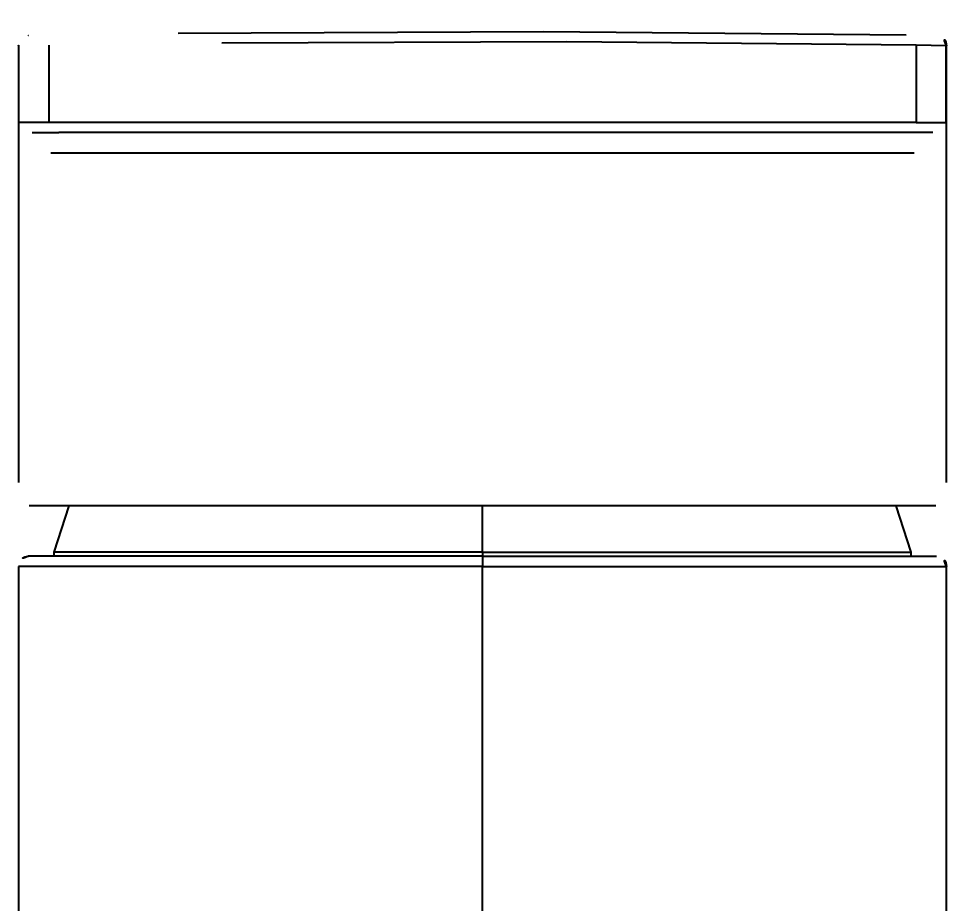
# Model space of a CAD drawing. Extents: x 2937 to 16296674686, y -37409617162 to -250.
# Drawn here: x 16296674139.61 to 16296674185.61, y -37409616766.72 to -37409616722.86 of the extents above; entities that cross this region are included whole.
import ezdxf

# ---------------------------------------------------------------- set-up
doc = ezdxf.new("R2010")
doc.units = 0
doc.header["$LTSCALE"] = 10
doc.header["$MEASUREMENT"] = 0
doc.header["$PDMODE"] = 3
doc.header["$PDSIZE"] = -10
doc.layers.get('0').update_dxf_attribs({"linetype": 'CONTINUOUS'})
doc.layers.get('DEFPOINTS').update_dxf_attribs({"linetype": 'CONTINUOUS'})
doc.layers.add('1', color=7, linetype='CONTINUOUS')
doc.styles.add('Daelim Dimension', font='NanumGothic_1.ttf')
doc.dimstyles.new('DEFAULT', dxfattribs={"dimscale": 2, "dimtxt": 4, "dimasz": 4, "dimexe": 0, "dimexo": 2, "dimgap": 1, "dimtad": 1, "dimdec": 1, "dimzin": 9, "dimdsep": 46, "dimtxsty": 'Daelim Dimension', "dimcen": 0.5, "dimclrd": 5, "dimclre": 5, "dimclrt": 7, "dimadec": 1, "dimazin": 0, "dimtfac": 1, "dimtdec": 1, "dimtix": 1, "dimtmove": 0, "dimatfit": 3, "dimfxl": 1, "dimtolj": 1, "dimtzin": 1, "dimlwd": 9, "dimlwe": 9, "dimarcsym": 0})

# ---------------------------------------------------------------- blocks, each defined once
blk = doc.blocks.new('*D22')
at = {"color": 5, "lineweight": 9, "ltscale": 0.5, "transparency": 16777216}
for p, q in [((16296674139.60673, -37409616720.191338), (16296674139.60673, -37409616714.843697)), ((16296674177.60664, -37409616714.843697), (16296674147.60673, -37409616714.843697)), ((16296674185.60664, -37409616720.200974), (16296674185.60664, -37409616714.843697))]:
    blk.add_line(p, q, dxfattribs=at)
at = {"color": 5, "ltscale": 0.5, "transparency": 16777216}
for points in [[(16296674147.60673, -37409616713.510368), (16296674147.60673, -37409616716.17704), (16296674139.60673, -37409616714.843697)], [(16296674177.60664, -37409616713.510368), (16296674177.60664, -37409616716.17704), (16296674185.60664, -37409616714.843697)]]:
    blk.add_solid(points, dxfattribs=at)
at = {"layer": 'DEFPOINTS', "color": 0, "ltscale": 0.5, "transparency": 16777216}
for p in [(16296674139.60673, -37409616714.843697), (16296674139.60673, -37409616724.191338), (16296674185.60664, -37409616724.200974)]:
    blk.add_point(p, dxfattribs=at)
at = {"color": 7, "ltscale": 0.5, "transparency": 16777216, "insert": (16296674162.606689, -37409616708.488907), "char_height": 8, "attachment_point": 5, "style": 'Daelim Dimension'}
blk.add_mtext('\\A1;46', dxfattribs=at)

msp = doc.modelspace()

# ---------------------------------------------------------------- linework, layer by layer
at = {"layer": '1', "color": 7, "linetype": 'Continuous'}
for p, q in [((16296674140.11787, -37409616723.700829), (16296674140.109921, -37409616723.700958)), ((16296674139.62661, -37409616724.200958), (16296674139.60664, -37409616724.200958)), ((16296674139.60664, -37409616724.200958), (16296674139.60664, -37409616745.855766)), ((16296674141.111271, -37409616724.176338), (16296674141.111271, -37409616728.009621)), ((16296674185.58666, -37409616724.200752), (16296674184.101999, -37409616724.176338)), ((16296674184.101999, -37409616724.176338), (16296674184.101999, -37409616728.009621)), ((16296674185.58666, -37409616727.982964), (16296674185.586651, -37409616724.200974)), ((16296674185.60664, -37409616745.855766), (16296674185.60664, -37409616724.201088)), ((16296674141.111271, -37409616728.009621), (16296674139.626751, -37409616728.009621)), ((16296674184.101999, -37409616728.009621), (16296674141.111271, -37409616728.009621)), ((16296674184.101999, -37409616728.009621), (16296674185.586451, -37409616728.009621)), ((16296674140.28216, -37409616728.509621), (16296674141.61104, -37409616728.509621)), ((16296674183.602221, -37409616728.509621), (16296674141.61105, -37409616728.509621)), ((16296674184.93111, -37409616728.509621), (16296674183.60224, -37409616728.509621)), ((16296674141.212351, -37409616729.509621), (16296674184.000931, -37409616729.509621)), ((16296674185.087999, -37409616747.009621), (16296674140.125271, -37409616747.009621)), ((16296674142.10203, -37409616747.00956), (16296674141.35664, -37409616749.309624)), ((16296674162.60664, -37409616749.309624), (16296674162.60664, -37409616747.00956)), ((16296674183.85664, -37409616749.309624), (16296674183.11125, -37409616747.00956)), ((16296674162.60664, -37409616749.309624), (16296674141.35664, -37409616749.309624)), ((16296674141.35664, -37409616749.309624), (16296674141.35664, -37409616749.509621)), ((16296674162.60664, -37409616749.309624), (16296674183.85664, -37409616749.309624)), ((16296674162.60664, -37409616749.309624), (16296674162.60664, -37409616749.509621)), ((16296674183.85664, -37409616749.509621), (16296674183.85664, -37409616749.309624)), ((16296674162.60664, -37409616749.509621), (16296674140.10664, -37409616749.509621)), ((16296674162.60664, -37409616749.509621), (16296674162.60664, -37409616750.009621)), ((16296674162.60664, -37409616749.509621), (16296674185.10664, -37409616749.509621)), ((16296674162.60664, -37409616750.009621), (16296674139.60664, -37409616750.009621)), ((16296674139.60664, -37409616750.009621), (16296674139.60664, -37409616881.509621)), ((16296674162.60664, -37409616778.509537), (16296674162.60664, -37409616750.009621)), ((16296674162.60664, -37409616750.009621), (16296674185.60664, -37409616750.009621)), ((16296674185.60664, -37409616881.509621), (16296674185.60664, -37409616750.009621))]:
    msp.add_line(p, q, dxfattribs=at)
for points in [[(16296674183.61005, -37409616723.676399, 0), (16296674183.27944, -37409616723.671204, 0), (16296674182.43799, -37409616723.65831, 0), (16296674181.106279, -37409616723.639008, 0), (16296674179.31777, -37409616723.615196, 0), (16296674177.116961, -37409616723.589218, 0), (16296674173.702921, -37409616723.556168, 0), (16296674169.818661, -37409616723.529289, 0), (16296674165.63455, -37409616723.513077, 0), (16296674162.340839, -37409616723.509651, 0), (16296674159.04895, -37409616723.514397, 0), (16296674155.84263, -37409616723.526917, 0), (16296674152.80233, -37409616723.545967, 0), (16296674150.011181, -37409616723.569603, 0), (16296674147.517691, -37409616723.595703, 0), (16296674145.43692, -37409616723.621071, 0), (16296674143.8939, -37409616723.642014, 0), (16296674142.84693, -37409616723.657227, 0), (16296674142.18189, -37409616723.667343, 0), (16296674141.798149, -37409616723.673317, 0), (16296674141.60323, -37409616723.676399, 0)], [(16296674140.11418, -37409616723.700897, 0), (16296674139.946369, -37409616723.729881, 0), (16296674139.768169, -37409616723.835007, 0), (16296674139.606979, -37409616724.20549, 0)], [(16296674139.62661, -37409616724.200752, 0), (16296674139.767879, -37409616723.852417, 0), (16296674140.02981, -37409616723.710136, 0)], [(16296674141.514799, -37409616723.685722, 0), (16296674141.009899, -37409616723.693848, 0), (16296674140.68321, -37409616723.699211, 0), (16296674140.35651, -37409616723.704659, 0), (16296674140.02976, -37409616723.71019, 0)], [(16296674141.60323, -37409616723.676399, 0), (16296674140.611, -37409616723.692543, 0), (16296674140.11787, -37409616723.700829, 0)], [(16296674141.111271, -37409616724.176338, 0), (16296674141.24992, -37409616723.830727, 0), (16296674141.51486, -37409616723.685707, 0)], [(16296674184.101999, -37409616724.176338, 0), (16296674183.749241, -37409616724.170776, 0), (16296674182.844, -37409616724.157333, 0), (16296674181.40967, -37409616724.136978, 0), (16296674179.48007, -37409616724.111687, 0), (16296674177.105391, -37409616724.085373, 0), (16296674174.35076, -37409616724.059692, 0), (16296674170.717779, -37409616724.033493, 0), (16296674166.78986, -37409616724.015968, 0), (16296674162.70854, -37409616724.009712, 0), (16296674158.624439, -37409616724.015373, 0), (16296674155.45447, -37409616724.028267, 0), (16296674152.45018, -37409616724.046982, 0), (16296674149.68334, -37409616724.069359, 0), (16296674147.217739, -37409616724.094017, 0), (16296674145.111271, -37409616724.119972, 0), (16296674143.44153, -37409616724.143517, 0), (16296674142.201481, -37409616724.160927, 0), (16296674141.4191, -37409616724.171928, 0), (16296674141.111271, -37409616724.176338, 0)], [(16296674141.51486, -37409616723.685707, 0), (16296674141.56485, -37409616723.67849, 0), (16296674141.60323, -37409616723.676399, 0)], [(16296674183.69846, -37409616723.685707, 0), (16296674183.648439, -37409616723.67849, 0), (16296674183.61005, -37409616723.676399, 0)], [(16296674184.101999, -37409616724.176338, 0), (16296674183.96303, -37409616723.830383, 0), (16296674183.69846, -37409616723.685707, 0)], [(16296674185.183531, -37409616723.710213, 0), (16296674184.6786, -37409616723.701683, 0), (16296674184.35191, -37409616723.696281, 0), (16296674184.025209, -37409616723.690964, 0), (16296674183.698521, -37409616723.685722, 0)], [(16296674185.115141, -37409616723.701157, 0), (16296674185.10751, -37409616723.701027, 0), (16296674185.0954, -37409616723.700844, 0)], [(16296674185.58666, -37409616724.200752, 0), (16296674185.44544, -37409616723.852402, 0), (16296674185.183319, -37409616723.710197, 0)], [(16296674185.29472, -37409616723.737823, 0), (16296674185.183519, -37409616723.710243, 0)], [(16296674141.111271, -37409616724.176338, 0), (16296674140.119419, -37409616724.192467, 0), (16296674139.62661, -37409616724.200752, 0)], [(16296674139.62689, -37409616728.009621, 0), (16296674139.62674, -37409616725.876663, 0), (16296674139.62661, -37409616724.200752, 0)], [(16296674185.60664, -37409616724.200974, 0), (16296674185.60664, -37409616724.200974, 0), (16296674185.60656, -37409616724.200974, 0), (16296674185.605391, -37409616724.200974, 0), (16296674185.58666, -37409616724.200974, 0)], [(16296674139.62661, -37409616728.037514, 0), (16296674139.626711, -37409616728.02153, 0), (16296674139.62689, -37409616728.009621, 0)], [(16296674139.626619, -37409616728.037514, 0), (16296674139.660009, -37409616728.268723, 0), (16296674139.711691, -37409616728.441238, 0), (16296674139.78097, -37409616728.603813, 0), (16296674140.312969, -37409616729.223969, 0), (16296674140.71648, -37409616729.428108, 0), (16296674141.212351, -37409616729.509621, 0)], [(16296674139.626751, -37409616728.009621, 0), (16296674139.62829, -37409616728.029671, 0), (16296674139.629999, -37409616728.039772, 0), (16296674139.641439, -37409616728.08062, 0), (16296674139.70627, -37409616728.20723, 0), (16296674139.92889, -37409616728.413292, 0), (16296674140.28216, -37409616728.509621, 0)], [(16296674141.111271, -37409616728.009621, 0), (16296674141.292471, -37409616728.394836, 0), (16296674141.61105, -37409616728.509621, 0)], [(16296674183.601879, -37409616728.509621, 0), (16296674183.61759, -37409616728.509377, 0), (16296674183.63328, -37409616728.508636, 0), (16296674183.648939, -37409616728.507423, 0), (16296674183.66456, -37409616728.505707, 0), (16296674183.680111, -37409616728.503487, 0), (16296674183.695589, -37409616728.500801, 0), (16296674183.71097, -37409616728.49762, 0), (16296674183.72624, -37409616728.493958, 0), (16296674183.7414, -37409616728.489807, 0), (16296674183.756411, -37409616728.485199, 0), (16296674183.77128, -37409616728.480118, 0), (16296674183.785971, -37409616728.474571, 0), (16296674183.800489, -37409616728.468559, 0), (16296674183.81481, -37409616728.462097, 0), (16296674183.82892, -37409616728.455193, 0), (16296674183.8428, -37409616728.447853, 0), (16296674183.856449, -37409616728.440063, 0), (16296674183.869841, -37409616728.431862, 0), (16296674183.88298, -37409616728.423241, 0), (16296674183.89583, -37409616728.414207, 0), (16296674183.90839, -37409616728.404778, 0), (16296674183.92066, -37409616728.394958, 0), (16296674183.9326, -37409616728.38475, 0), (16296674183.944229, -37409616728.374184, 0), (16296674183.955509, -37409616728.363251, 0), (16296674183.96644, -37409616728.351967, 0), (16296674183.97702, -37409616728.340347, 0), (16296674183.987221, -37409616728.328407, 0), (16296674183.997049, -37409616728.316147, 0), (16296674184.006479, -37409616728.303581, 0), (16296674184.015511, -37409616728.290733, 0), (16296674184.024139, -37409616728.277603, 0), (16296674184.032351, -37409616728.264214, 0), (16296674184.040131, -37409616728.250557, 0), (16296674184.047489, -37409616728.236671, 0), (16296674184.054399, -37409616728.222557, 0), (16296674184.060869, -37409616728.208237, 0), (16296674184.066879, -37409616728.193733, 0), (16296674184.07243, -37409616728.179031, 0), (16296674184.07752, -37409616728.164169, 0), (16296674184.08214, -37409616728.149147, 0), (16296674184.08629, -37409616728.134003, 0), (16296674184.08996, -37409616728.118721, 0), (16296674184.09314, -37409616728.10334, 0), (16296674184.09584, -37409616728.08786, 0), (16296674184.098061, -37409616728.072304, 0), (16296674184.099779, -37409616728.056686, 0), (16296674184.101021, -37409616728.041023, 0), (16296674184.101761, -37409616728.02533, 0), (16296674184.101999, -37409616728.009621, 0)], [(16296674184.000931, -37409616729.509621, 0), (16296674184.500071, -37409616729.426743, 0), (16296674184.90556, -37409616729.220467, 0), (16296674185.437441, -37409616728.593246, 0), (16296674185.53356, -37409616728.343224, 0), (16296674185.556669, -37409616728.25396, 0), (16296674185.57527, -37409616728.155563, 0), (16296674185.58667, -37409616727.982964, 0)], [(16296674184.93111, -37409616728.509621, 0), (16296674185.284121, -37409616728.413483, 0), (16296674185.50688, -37409616728.207451, 0), (16296674185.571739, -37409616728.080917, 0), (16296674185.583179, -37409616728.040207, 0), (16296674185.5849, -37409616728.030312, 0), (16296674185.586451, -37409616728.009621, 0)], [(16296674185.586451, -37409616728.009621, 0), (16296674185.586599, -37409616727.997124, 0), (16296674185.58667, -37409616727.982964, 0)], [(16296674141.212351, -37409616729.509621, 0), (16296674141.211889, -37409616729.47821, 0), (16296674141.21051, -37409616729.446831, 0), (16296674141.20822, -37409616729.415512, 0), (16296674141.205021, -37409616729.384277, 0), (16296674141.200899, -37409616729.353188, 0), (16296674141.195869, -37409616729.322243, 0), (16296674141.189951, -37409616729.291481, 0), (16296674141.18313, -37409616729.260933, 0), (16296674141.175421, -37409616729.230629, 0), (16296674141.166821, -37409616729.200607, 0), (16296674141.15736, -37409616729.170883, 0), (16296674141.14703, -37409616729.141487, 0), (16296674141.135851, -37409616729.112473, 0), (16296674141.123819, -37409616729.083839, 0), (16296674141.11097, -37409616729.055634, 0), (16296674141.09729, -37409616729.02787, 0), (16296674141.082809, -37409616729.00058, 0), (16296674141.067551, -37409616728.973793, 0), (16296674141.0515, -37409616728.94754, 0), (16296674141.0347, -37409616728.921837, 0), (16296674141.017151, -37409616728.896713, 0), (16296674140.99888, -37409616728.8722, 0), (16296674140.97991, -37409616728.848312, 0), (16296674140.960239, -37409616728.825073, 0), (16296674140.939911, -37409616728.802513, 0), (16296674140.918921, -37409616728.780647, 0), (16296674140.89731, -37409616728.759506, 0), (16296674140.87509, -37409616728.739113, 0), (16296674140.85228, -37409616728.719467, 0), (16296674140.828911, -37409616728.700607, 0), (16296674140.80501, -37409616728.682541, 0), (16296674140.780581, -37409616728.665291, 0), (16296674140.755671, -37409616728.64888, 0), (16296674140.73028, -37409616728.633324, 0), (16296674140.70446, -37409616728.618607, 0), (16296674140.678221, -37409616728.604797, 0), (16296674140.651581, -37409616728.591873, 0), (16296674140.62459, -37409616728.579842, 0), (16296674140.59725, -37409616728.568741, 0), (16296674140.569611, -37409616728.558563, 0), (16296674140.541679, -37409616728.549316, 0), (16296674140.513491, -37409616728.541039, 0), (16296674140.485081, -37409616728.533707, 0), (16296674140.456461, -37409616728.527344, 0), (16296674140.427679, -37409616728.521927, 0), (16296674140.39875, -37409616728.517509, 0), (16296674140.369699, -37409616728.514061, 0), (16296674140.34057, -37409616728.511597, 0), (16296674140.31138, -37409616728.510117, 0), (16296674140.28216, -37409616728.509621, 0)], [(16296674184.93111, -37409616728.509621, 0), (16296674184.90189, -37409616728.510117, 0), (16296674184.872709, -37409616728.511597, 0), (16296674184.843571, -37409616728.514061, 0), (16296674184.814529, -37409616728.517509, 0), (16296674184.785601, -37409616728.521927, 0), (16296674184.756809, -37409616728.527344, 0), (16296674184.728201, -37409616728.533707, 0), (16296674184.699789, -37409616728.541039, 0), (16296674184.6716, -37409616728.549316, 0), (16296674184.643669, -37409616728.558563, 0), (16296674184.61602, -37409616728.568741, 0), (16296674184.58869, -37409616728.579842, 0), (16296674184.561689, -37409616728.591873, 0), (16296674184.535061, -37409616728.604797, 0), (16296674184.50882, -37409616728.618607, 0), (16296674184.48299, -37409616728.633324, 0), (16296674184.457609, -37409616728.64888, 0), (16296674184.43269, -37409616728.665291, 0), (16296674184.40827, -37409616728.682541, 0), (16296674184.384359, -37409616728.700607, 0), (16296674184.360991, -37409616728.719467, 0), (16296674184.33819, -37409616728.739113, 0), (16296674184.315969, -37409616728.759506, 0), (16296674184.294359, -37409616728.780647, 0), (16296674184.273371, -37409616728.802513, 0), (16296674184.25304, -37409616728.825073, 0), (16296674184.23337, -37409616728.848312, 0), (16296674184.21439, -37409616728.8722, 0), (16296674184.196119, -37409616728.896713, 0), (16296674184.178579, -37409616728.921837, 0), (16296674184.16177, -37409616728.94754, 0), (16296674184.145729, -37409616728.973793, 0), (16296674184.130461, -37409616729.00058, 0), (16296674184.11598, -37409616729.02787, 0), (16296674184.10231, -37409616729.055634, 0), (16296674184.089451, -37409616729.083839, 0), (16296674184.077431, -37409616729.112473, 0), (16296674184.06625, -37409616729.141487, 0), (16296674184.05592, -37409616729.170883, 0), (16296674184.04645, -37409616729.200607, 0), (16296674184.037861, -37409616729.230629, 0), (16296674184.030149, -37409616729.260933, 0), (16296674184.023331, -37409616729.291481, 0), (16296674184.017401, -37409616729.322243, 0), (16296674184.012381, -37409616729.353188, 0), (16296674184.008261, -37409616729.384277, 0), (16296674184.005051, -37409616729.415512, 0), (16296674184.00276, -37409616729.446831, 0), (16296674184.001381, -37409616729.47821, 0), (16296674184.000931, -37409616729.509621, 0)], [(16296674139.60664, -37409616745.855766, 0), (16296674139.61759, -37409616746.128754, 0), (16296674139.64156, -37409616746.343079, 0)], [(16296674185.571711, -37409616746.343079, 0), (16296674185.59988, -37409616746.070267, 0), (16296674185.60664, -37409616745.855766, 0)], [(16296674139.64156, -37409616746.343079, 0), (16296674139.838381, -37409616746.880783, 0), (16296674140.125271, -37409616747.009621, 0)], [(16296674185.087999, -37409616747.009621, 0), (16296674185.43239, -37409616746.801208, 0), (16296674185.571711, -37409616746.343079, 0)]]:
    msp.add_polyline3d(points, dxfattribs=at)
for centre, start, end in [((16296674140.10664, -37409616724.201088), 90.9751796, 92.1517353), ((16296674185.10664, -37409616724.201088), 0, 89.0248204), ((16296674140.10664, -37409616724.201088), 177.7801269, 179.9847004), ((16296674140.10664, -37409616750.009621), 90, 180), ((16296674185.10664, -37409616750.009621), 0, 90)]:
    msp.add_arc(centre, 0.5, start, end, dxfattribs=at)

# ---------------------------------------------------------------- dimensions: what is measured, and where the dimension line sits
at = {"color": 5, "ltscale": 0.5}
dim = msp.add_linear_dim(base=(16296674139.60673, -37409616714.843697), p1=(16296674185.60664, -37409616724.200974), p2=(16296674139.60673, -37409616724.191338), dimstyle='DEFAULT', dxfattribs=at)
dim.commit()
dim.dimension.update_dxf_attribs({"geometry": '*D22', "text_midpoint": (16296674162.606689, -37409616708.488907)})

doc.saveas('drawing.dxf')
